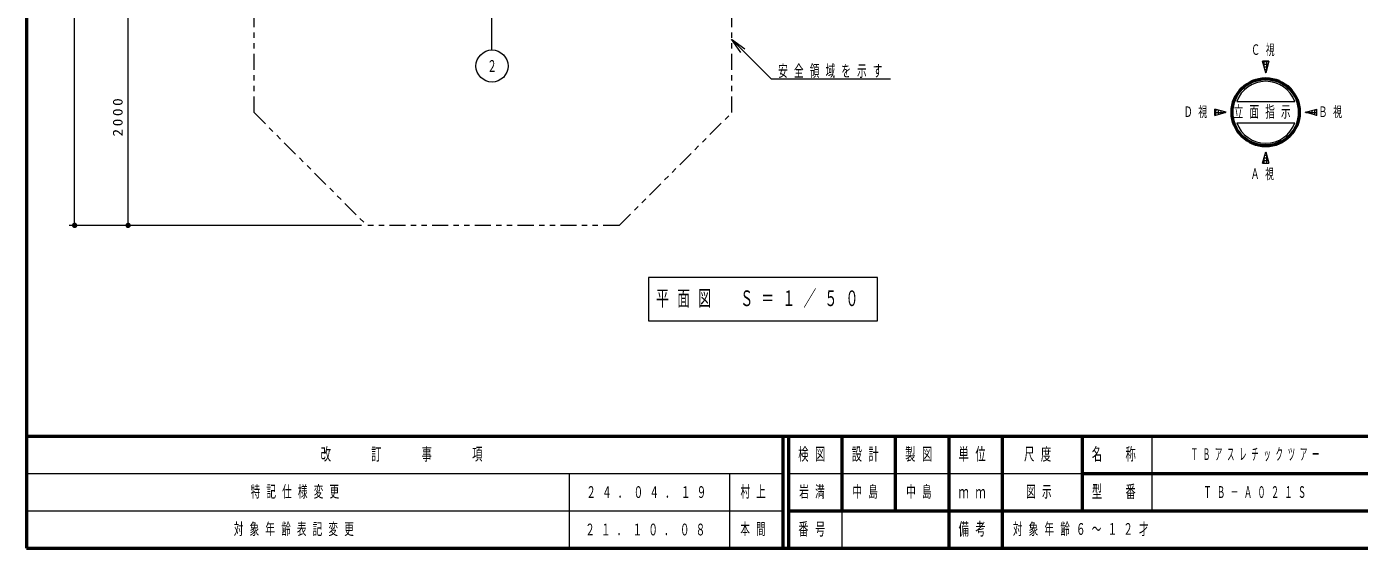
# Model space of a CAD drawing. Units: millimetres on the paper, scale 1:50. Extents: x -385 to 0, y -594 to 267.
# Drawn here: x -385 to -135.7, y 0 to 97.5 of the extents above; entities that cross this region are included whole.
import ezdxf
from ezdxf.enums import TextEntityAlignment as Align

# ---------------------------------------------------------------- set-up
doc = ezdxf.new("R2010")
doc.units = ezdxf.units.MM
doc.linetypes.add('USER3', pattern=[8, 3, -1, 1, -1, 1, -1])
doc.layers.add('LY_1', color=140, linetype='Continuous', lineweight=50)
doc.styles.add('ＭＳ ゴシック', font='')
doc.styles.get('ＭＳ ゴシック').set_extended_font_data('MS Gothic')

# ---------------------------------------------------------------- blocks, each defined once
blk = doc.blocks.new('filled_dot')
at = {"color": 0, "linetype": 'Continuous', "lineweight": -2, "const_width": 1.25}
blk.add_lwpolyline([(-0.625, 0, 1), (0.625, 0, 1)], format="xyb", close=True, dxfattribs=at)

msp = doc.modelspace()

# ---------------------------------------------------------------- linework, layer by layer
at = {"layer": 'LY_1', "color": 7}
for p, q in [((-385, 267), (-385, 0)), ((-385, 21), (0, 21)), ((-385, 0), (0, 0))]:
    msp.add_line(p, q, dxfattribs=at)
at = {"layer": 'LY_1', "color": 7, "lineweight": 13}
for p, q in [((-376.023, 60.388), (-376.023, 210.968)), ((-297.945, 93.182), (-297.969, 103.581)), ((-366.023, 60.388), (-366.023, 100.388)), ((-251.374, 92.714), (-253.141, 95.189)), ((-253.141, 95.189), (-250.667, 93.421)), ((-253.141, 95.189), (-251.02, 93.067)), ((-253.141, 95.189), (-245.734, 87.781)), ((-152.614, 91.079), (-153.771, 91.079)), ((-153.192, 88.919), (-153.771, 91.079)), ((-153.75, 91), (-152.635, 91)), ((-153.616, 90.5), (-152.769, 90.5)), ((-153.5, 90.067), (-153.5, 91.079)), ((-153.482, 90), (-152.903, 90)), ((-152.614, 91.079), (-153.192, 88.919)), ((-153, 89.637), (-153, 91.079)), ((-245.734, 87.781), (-223.394, 87.781)), ((-153.348, 89.5), (-153.037, 89.5)), ((-153.214, 89), (-153.171, 89)), ((-158.621, 83.533), (-147.763, 83.533)), ((-162.738, 80.955), (-162.738, 82.112)), ((-160.578, 81.533), (-162.738, 82.112)), ((-162.738, 82), (-162.319, 82)), ((-162.738, 80.955), (-160.578, 81.533)), ((-162.738, 81.5), (-160.703, 81.5)), ((-162.738, 81), (-162.569, 81)), ((-162.5, 81.018), (-162.5, 82.048)), ((-162, 81.152), (-162, 81.914)), ((-161.5, 81.286), (-161.5, 81.781)), ((-161, 81.42), (-161, 81.647)), ((-145.807, 81.533), (-143.647, 82.112)), ((-143.647, 80.955), (-145.807, 81.533)), ((-145.682, 81.5), (-143.647, 81.5)), ((-145.5, 81.451), (-145.5, 81.616)), ((-145, 81.317), (-145, 81.75)), ((-144.5, 81.183), (-144.5, 81.884)), ((-144.066, 82), (-143.647, 82)), ((-144, 81.049), (-144, 82.018)), ((-143.816, 81), (-143.647, 81)), ((-143.647, 80.955), (-143.647, 82.112)), ((-158.621, 79.533), (-147.763, 79.533)), ((-153.771, 71.988), (-153.192, 74.148)), ((-153.634, 72.5), (-152.751, 72.5)), ((-153.5, 73), (-152.885, 73)), ((-153.5, 71.988), (-153.5, 73)), ((-153.366, 73.5), (-153.019, 73.5)), ((-153.232, 74), (-153.153, 74)), ((-153.192, 74.148), (-152.614, 71.988)), ((-153, 71.988), (-153, 73.43)), ((-153.771, 71.988), (-152.614, 71.988)), ((-153.768, 72), (-152.617, 72)), ((-322.363, 60.388), (-377.023, 60.388)), ((-268.635, 50.652), (-268.635, 42.519)), ((-225.835, 50.652), (-268.635, 50.652)), ((-225.835, 42.519), (-225.835, 50.652)), ((-268.635, 42.519), (-225.835, 42.519)), ((-174.5, 21), (-174.5, 7)), ((-385, 14), (-243.5, 14)), ((-283.5, 14), (-283.5, 0)), ((-253.5, 14), (-253.5, 0)), ((-242.5, 14), (-187.5, 14)), ((-385, 7), (-243.5, 7)), ((-232.5, 7), (-232.5, 0))]:
    msp.add_line(p, q, dxfattribs=at)
at = {"layer": 'LY_1', "color": 7, "linetype": 'USER3', "lineweight": 13}
for p, q in [((-342.451, 81.476), (-342.451, 129.084)), ((-253.051, 81.476), (-253.051, 105.591)), ((-342.451, 81.476), (-321.363, 60.388)), ((-274.14, 60.388), (-253.051, 81.476)), ((-274.14, 60.388), (-321.363, 60.388))]:
    msp.add_line(p, q, dxfattribs=at)
at = {"layer": 'LY_1'}
for p, q in [((-243.5, 21), (-243.5, 0)), ((-242.5, 21), (-242.5, 0)), ((-232.5, 21), (-232.5, 7)), ((-222.5, 21), (-222.5, 7)), ((-212.5, 21), (-212.5, 0)), ((-202.5, 21), (-202.5, 7)), ((-187.5, 21), (-187.5, 7)), ((-187.5, 14), (-70, 14)), ((-242.5, 7), (0, 7)), ((-202.5, 7), (-202.5, 0))]:
    msp.add_line(p, q, dxfattribs=at)
at = {"layer": 'LY_1', "color": 7, "lineweight": 13}
msp.add_circle((-297.938, 90.182), 3, dxfattribs=at)
at = {"layer": 'LY_1'}
msp.add_circle((-153.192, 81.533), 6.286, dxfattribs=at)
at = {"layer": 'LY_1', "color": 7, "lineweight": 13}
for start, end in [(20.22325, 159.77675), (200.22325, 339.77675)]:
    msp.add_arc((-153.192, 81.533), 5.786, start, end, dxfattribs=at)

# ---------------------------------------------------------------- block references
at = {"layer": 'LY_1', "color": 7, "lineweight": 13, "xscale": 0.4, "yscale": 0.4, "rotation": 90}
for p in [(-376.023, 60.388), (-366.023, 60.388)]:
    msp.add_blockref('filled_dot', p, dxfattribs=at)

# ---------------------------------------------------------------- texts
at = {"layer": 'LY_1', "color": 7, "style": 'ＭＳ ゴシック', "width": 0.6}
msp.add_text('２', height=2.199, dxfattribs=at).set_placement((-297.938, 90.182), align=Align.MIDDLE_CENTER)
at = {"layer": 'LY_1', "color": 7, "style": 'ＭＳ ゴシック'}
for s, insert, char_height, attachment_point in [('\\T1.64;\\W0.6;Ｃ視', (-153.192, 93.139), 1.979, 5), ('\\T1.64;\\W0.6;安全領域を示す', (-244.394, 87.931), 2.199, 7), ('\\T1.64;\\W0.6;Ｄ視', (-165.798, 81.533), 1.979, 5), ('\\T1.64;\\W0.6;立面指示', (-159.192, 81.533), 2.199, 4), ('\\T1.64;\\W0.6;Ｂ視', (-140.587, 81.533), 1.979, 5), ('\\T1.64;\\W0.6;Ａ視', (-153.292, 69.928), 1.979, 5), ('\\T1.64;\\W0.6;平面図\u3000Ｓ＝１／５０', (-267.235, 46.586), 2.933, 4), ('\\T1.64;\\W0.6;改\u3000\u3000訂\u3000\u3000事\u3000\u3000項', (-314.25, 17.5), 2.346, 5), ('\\T1.64;\\W0.6;検図', (-237.5, 17.5), 2.346, 5), ('\\T1.64;\\W0.6;設計', (-227.5, 17.5), 2.346, 5), ('\\T1.64;\\W0.6;製図', (-217.5, 17.5), 2.346, 5), ('\\T1.64;\\W0.6;単位', (-207.5, 17.5), 2.346, 5), ('\\T1.64;\\W0.6;尺度', (-195.25, 17.5), 2.346, 5), ('\\T1.64;\\W0.6;名\u3000称', (-181, 17.5), 2.346, 5), ('\\T1.64;\\W0.45;ＴＢアスレチックツアー', (-154.75, 17.5), 2.199, 5), ('\\T1.64;\\W0.6;特記仕様変更', (-334.25, 10.5), 2.199, 5), ('\\T1.64;\\W0.6;２４．０４．１９', (-268.5, 10.5), 2.199, 5), ('\\T1.64;\\W0.6;村上', (-248.5, 10.5), 2.199, 5), ('\\T1.64;\\W0.6;岩満', (-237.5, 10.5), 2.199, 5), ('\\T1.64;\\W0.6;中島', (-230.5, 10.5), 2.199, 4), ('\\T1.64;\\W0.6;中島', (-217.5, 10.5), 2.199, 5), ('\\T1.64;\\W0.6;ｍｍ', (-207.5, 10.5), 2.346, 5), ('\\T1.64;\\W0.6;図示', (-198, 10.5), 2.199, 4), ('\\T1.64;\\W0.6;型\u3000番', (-181, 10.5), 2.346, 5), ('\\T1.64;\\W0.5;ＴＢ－Ａ０２１Ｓ', (-154.75, 10.5), 2.199, 5), ('\\T1.64;\\W0.6;対象年齢表記変更', (-346.25, 3.5), 2.199, 4), ('\\T1.64;\\W0.6;本間', (-251.5, 3.5), 2.199, 4), ('\\T1.64;\\W0.6;番号', (-237.5, 3.5), 2.346, 5), ('\\T1.64;\\W0.6;備考', (-207.5, 3.5), 2.346, 5), ('\\T1.64;\\W0.6;対象年齢６～１２才', (-200.5, 3.5), 2.199, 4), ('\\T1.64;\\W0.6;２１．１０．０８', (-280.5, 3.5), 2.199, 4)]:
    msp.add_mtext(s, dxfattribs=dict(at, insert=insert, char_height=char_height, attachment_point=attachment_point))
at = {"layer": 'LY_1', "color": 7, "insert": (-367.023, 80.811), "char_height": 1.833, "attachment_point": 8, "rotation": 90, "style": 'ＭＳ ゴシック'}
msp.add_mtext('\\T1.33;\\W1.15;2000', dxfattribs=at)

doc.saveas('drawing.dxf')
